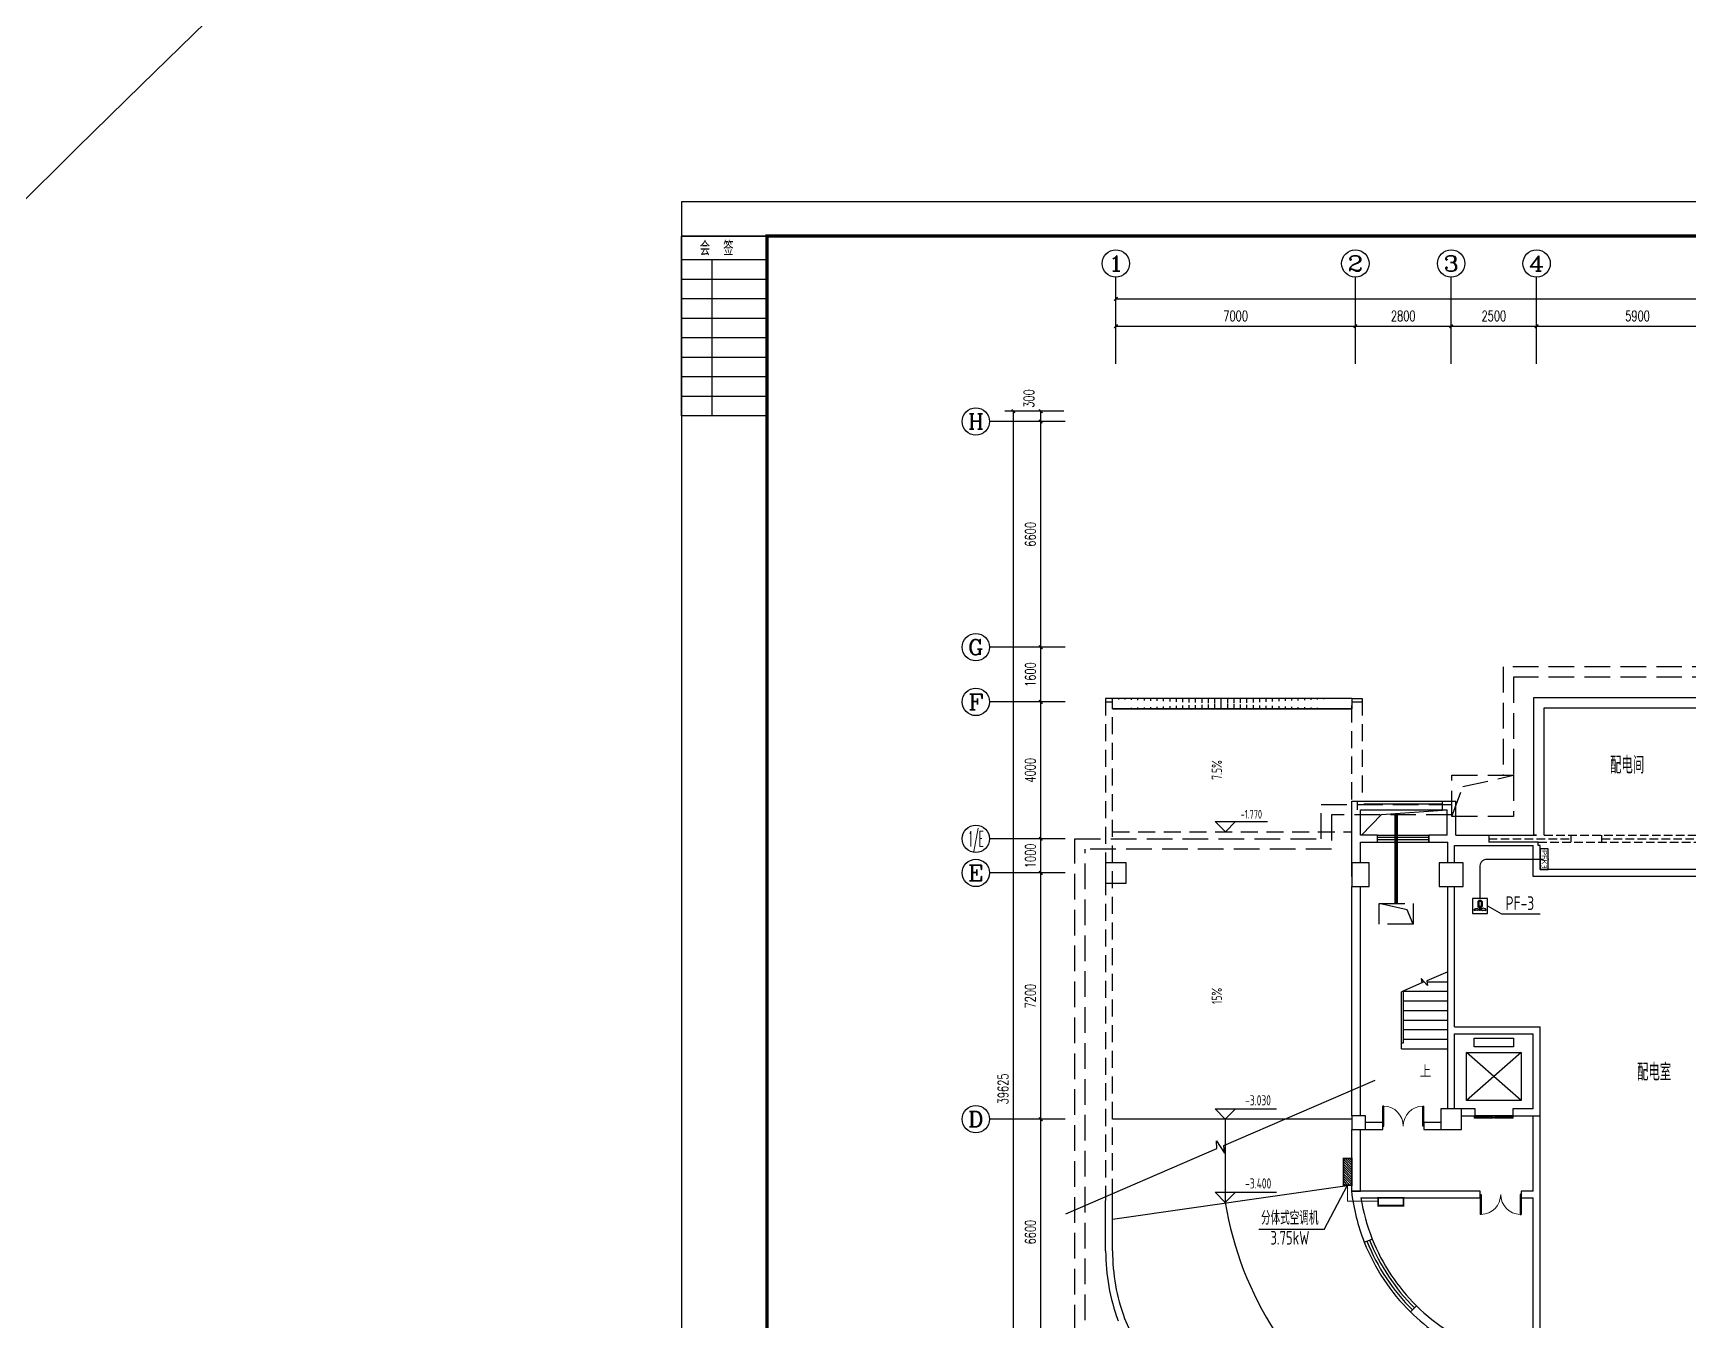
# Model space of a CAD drawing. Extents: x 2166032 to 5302137, y 581493 to 2416206.
# Drawn here: x 2295075 to 2343482, y 1297804 to 1335452 of the extents above; entities that cross this region are included whole.
import ezdxf
from ezdxf.enums import TextEntityAlignment as Align

# ---------------------------------------------------------------- set-up
doc = ezdxf.new("R2010")
doc.units = 0
doc.header["$LTSCALE"] = 1000
doc.header["$MEASUREMENT"] = 0
doc.linetypes.add('DASH', pattern=[0.35, 0.25, -0.1])
doc.linetypes.add('DASHED', pattern=[0.75, 0.5, -0.25])
doc.layers.add('ACS_KT_SB', color=130, linetype='Continuous', lineweight=13)
doc.layers.add('系统图', color=7, linetype='Continuous', lineweight=13)
for name, color, linetype in [('AXIS', 3, 'Continuous'), ('AXIS_TEXT', 7, 'Continuous'), ('COLUMN', 2, 'Continuous'), ('DIM_ELEV', 3, 'Continuous'), ('DIM_SYMB', 3, 'Continuous'), ('EQUIP-通讯', 3, 'Continuous'), ('LVTRY', 8, 'Continuous'), ('PUB_TEXT', 7, 'Continuous'), ('PUB_TITLE', 137, 'Continuous'), ('STAIR', 8, 'Continuous'), ('WALL', 8, 'Continuous'), ('WINDOW', 8, 'Continuous'), ('WIRE-照明', 1, 'Continuous'), ('地沟', 8, 'Continuous'), ('暖', 4, 'Continuous'), ('消防', 7, 'Continuous'), ('消防排烟', 7, 'Continuous')]:
    doc.layers.add(name, color=color, linetype=linetype)
doc.styles.add('_TCH_AXIS', font='complex_.ttf')
doc.styles.add('_TCH_DIM', font='tssdeng.shx', dxfattribs={"bigfont": 'tssdchn.shx'})
doc.styles.add('_TEL_DIM', font='@tssdeng.shx', dxfattribs={"width": 0.8, "height": 3.5, "bigfont": '!tssdchn.shx'})
doc.styles.add('COMPLEX', font='complex_.ttf')
doc.styles.add('DIM_FONT', font='simplex_.ttf', dxfattribs={"width": 0.7})
doc.styles.add('HZ', font='！tssdeng.shx', dxfattribs={"bigfont": '！tssdchn.shx'})
doc.styles.add('TSSD_Dimension', font='Tssdeng.shx', dxfattribs={"width": 0.7, "bigfont": 'tssdchn.shx'})
doc.styles.add('TSSD_REIN', font='tssdeng.shx', dxfattribs={"width": 0.7, "bigfont": 'tssdchn.shx'})
doc.dimstyles.new('DIMN', dxfattribs={"dimtxt": 300, "dimasz": 100, "dimexe": 250, "dimexo": 300, "dimgap": 150, "dimtad": 1, "dimdec": 0, "dimzin": 0, "dimdsep": 46, "dimtxsty": 'DIM_FONT', "dimblk": 'ARCHTICK', "dimcen": 0.09, "dimclrt": 7, "dimazin": 2, "dimtfac": 1, "dimtdec": 0, "dimtix": 1, "dimtmove": 2, "dimatfit": 3, "dimldrblk": 'ARCHTICK', "dimfxl": 1, "dimtolj": 1, "dimtzin": 0, "dimarcsym": 0})

# ---------------------------------------------------------------- blocks, each defined once
blk = doc.blocks.new('$会签栏$00000001')
at = {"layer": 'PUB_TITLE'}
for p, q in [((-52.6, 0), (-52.6, 25)), ((-46.9, 0), (-46.9, 25)), ((-41.2, 0), (-41.2, 25)), ((-35.5, 0), (-35.5, 25)), ((-29.8, 0), (-29.8, 25)), ((-24.1, 0), (-24.1, 25)), ((-18.4, 0), (-18.4, 25)), ((-12.7, 0), (-12.7, 25)), ((-7, 0), (-7, 25)), ((0, 0), (0, 25)), ((-52.6, 16), (-7, 16))]:
    blk.add_line(p, q, dxfattribs=at)
blk.add_lwpolyline([(0, 25), (0, 0), (-52.6, 0), (-52.6, 25)], close=True, dxfattribs=at)
at = {"layer": 'PUB_TITLE', "color": 0, "style": 'TSSD_REIN', "width": 0.75}
blk.add_text('会  签', height=4.219, rotation=270, dxfattribs=at).set_placement((-5.71, 19.67))
blk = doc.blocks.new('$SB61_1')
for p, q in [((-344, 91), (-380, 54)), ((-380, 54), (-380, -52)), ((-344, 91), (-134, 91)), ((-344, 91), (-344, -89)), ((-344, 43), (-134, 43)), ((-93, 50), (-134, 91)), ((-134, 91), (-134, -89)), ((-93, 50), (-93, -47)), ((-93, 32), (-10, 32)), ((-10, 66), (-10, -64)), ((-10, 66), (10, 66)), ((10, 16), (10, 66)), ((-344, -89), (-380, -52)), ((-344, -45), (-134, -45)), ((-344, -89), (-134, -89)), ((-93, -47), (-134, -89)), ((-93, -27), (-10, -27)), ((-10, -64), (10, -64)), ((10, -16), (10, -64))]:
    blk.add_line(p, q)
for points in [[(27, 198, 0.411372), (11, 254, 0.494273), (-35, 83, 0.741953), (33, 105, 0.098181), (27, 124, -0.171786), (27, 198)], [(31, -198, -0.313475), (12, -256, -0.472676), (-35, -80, -0.748081), (34, -102, -0.098181), (28, -121, 0.171786), (28, -196)]]:
    blk.add_lwpolyline(points, format="xyb")
blk.add_lwpolyline([(10, 16), (34, 16), (34, -16), (10, -16)], close=True)
for tag, p, height, style, width, flags in [('UNIT', (0, 0), 0.001, 'HZ', 0.7, 1), ('WHAT', (0, 0), 0.001, 'HZ', 0.7, 1), ('SPEC', (0, 0), 0.001, 'HZ', 0.7, 1), ('YSIZE', (34, -16), 0.15, 'DIM_FONT', 0.8, 9), ('XSIZE', (34, -16), 0.15, 'DIM_FONT', 0.8, 9)]:
    blk.add_attdef(tag, p, '', height=height, dxfattribs=dict(style=style, width=width, flags=flags))
blk = doc.blocks.new('$equip$00001955')
for p, q in [((0.75, 0.3), (-0.75, 0.3)), ((-0.75, 0.3), (-0.75, -0.3)), ((0.75, -0.3), (0.75, 0.3)), ((-0.75, -0.3), (0.75, -0.3))]:
    blk.add_line(p, q)
for p in [(-0.75, 0), (0, 0.3), (0.75, 0), (0, -0.3)]:
    blk.add_point(p)
at = {"color": 7, "style": '_TEL_DIM'}
blk.add_attdef('$TEXT$', text='', height=0.4, dxfattribs=at).set_placement((0.01, 0.01), align=Align.MIDDLE_CENTER)
at = {"color": 7, "style": '_TEL_DIM', "flags": 1}
blk.add_attdef('A', text='', height=0.00002, dxfattribs=at).set_placement((0, 0), align=Align.MIDDLE_CENTER)
blk = doc.blocks.new('_ArchTick')
at = {"color": 0, "linetype": 'ByBlock', "const_width": 0.4}
blk.add_lwpolyline([(-0.5, -0.5), (0.5, 0.5)], dxfattribs=at)
blk = doc.blocks.new('*D2326')
at = {"layer": 'AXIS', "color": 0, "lineweight": -2}
for p, q in [((2326731, 1326180), (2326731, 1327132)), ((2326731, 1326882), (2333731, 1326882)), ((2333731, 1326180), (2333731, 1327132))]:
    blk.add_line(p, q, dxfattribs=at)
at = {"layer": 'Defpoints', "color": 0}
for p in [(2333731, 1326882), (2326731, 1325880), (2333731, 1325880)]:
    blk.add_point(p, dxfattribs=at)
at = {"layer": 'AXIS', "color": 0, "lineweight": -2, "xscale": 100, "yscale": 100, "zscale": 100, "rotation": 180}
blk.add_blockref('_ArchTick', (2326731, 1326882), dxfattribs=at)
at = {"layer": 'AXIS', "color": 0, "lineweight": -2, "xscale": 100, "yscale": 100, "zscale": 100}
blk.add_blockref('_ArchTick', (2333731, 1326882), dxfattribs=at)
at = {"layer": 'AXIS', "color": 7, "insert": (2330231, 1327183), "char_height": 300, "attachment_point": 5, "style": 'DIM_FONT'}
blk.add_mtext('\\A1;7000', dxfattribs=at)
blk = doc.blocks.new('*D2327')
at = {"layer": 'AXIS', "color": 0, "lineweight": -2}
for p, q in [((2333731, 1326180), (2333731, 1327132)), ((2333731, 1326882), (2336531, 1326882)), ((2336531, 1326180), (2336531, 1327132))]:
    blk.add_line(p, q, dxfattribs=at)
at = {"layer": 'Defpoints', "color": 0}
for p in [(2336531, 1326882), (2333731, 1325880), (2336531, 1325880)]:
    blk.add_point(p, dxfattribs=at)
at = {"layer": 'AXIS', "color": 0, "lineweight": -2, "xscale": 100, "yscale": 100, "zscale": 100, "rotation": 180}
blk.add_blockref('_ArchTick', (2333731, 1326882), dxfattribs=at)
at = {"layer": 'AXIS', "color": 0, "lineweight": -2, "xscale": 100, "yscale": 100, "zscale": 100}
blk.add_blockref('_ArchTick', (2336531, 1326882), dxfattribs=at)
at = {"layer": 'AXIS', "color": 7, "insert": (2335131, 1327183), "char_height": 300, "attachment_point": 5, "style": 'DIM_FONT'}
blk.add_mtext('\\A1;2800', dxfattribs=at)
blk = doc.blocks.new('*D2328')
at = {"layer": 'AXIS', "color": 0, "lineweight": -2}
for p, q in [((2336531, 1326180), (2336531, 1327132)), ((2336531, 1326882), (2339031, 1326882)), ((2339031, 1326180), (2339031, 1327132))]:
    blk.add_line(p, q, dxfattribs=at)
at = {"layer": 'Defpoints', "color": 0}
for p in [(2339031, 1326882), (2336531, 1325880), (2339031, 1325880)]:
    blk.add_point(p, dxfattribs=at)
at = {"layer": 'AXIS', "color": 0, "lineweight": -2, "xscale": 100, "yscale": 100, "zscale": 100, "rotation": 180}
blk.add_blockref('_ArchTick', (2336531, 1326882), dxfattribs=at)
at = {"layer": 'AXIS', "color": 0, "lineweight": -2, "xscale": 100, "yscale": 100, "zscale": 100}
blk.add_blockref('_ArchTick', (2339031, 1326882), dxfattribs=at)
at = {"layer": 'AXIS', "color": 7, "insert": (2337781, 1327183), "char_height": 300, "attachment_point": 5, "style": 'DIM_FONT'}
blk.add_mtext('\\A1;2500', dxfattribs=at)
blk = doc.blocks.new('*D2329')
at = {"layer": 'AXIS', "color": 0, "lineweight": -2}
for p, q in [((2339031, 1326180), (2339031, 1327132)), ((2339031, 1326882), (2344931, 1326882)), ((2344931, 1326180), (2344931, 1327132))]:
    blk.add_line(p, q, dxfattribs=at)
at = {"layer": 'Defpoints', "color": 0}
for p in [(2344931, 1326882), (2339031, 1325880), (2344931, 1325880)]:
    blk.add_point(p, dxfattribs=at)
at = {"layer": 'AXIS', "color": 0, "lineweight": -2, "xscale": 100, "yscale": 100, "zscale": 100, "rotation": 180}
blk.add_blockref('_ArchTick', (2339031, 1326882), dxfattribs=at)
at = {"layer": 'AXIS', "color": 0, "lineweight": -2, "xscale": 100, "yscale": 100, "zscale": 100}
blk.add_blockref('_ArchTick', (2344931, 1326882), dxfattribs=at)
at = {"layer": 'AXIS', "color": 7, "insert": (2341981, 1327183), "char_height": 300, "attachment_point": 5, "style": 'DIM_FONT'}
blk.add_mtext('\\A1;5900', dxfattribs=at)
blk = doc.blocks.new('*D2339')
at = {"layer": 'AXIS', "color": 0, "lineweight": -2}
for p, q in [((2326731, 1326480), (2326731, 1327932)), ((2404361, 1326480), (2404361, 1327932)), ((2326731, 1327682), (2404361, 1327682))]:
    blk.add_line(p, q, dxfattribs=at)
at = {"layer": 'Defpoints', "color": 0}
for p in [(2404361, 1327682), (2326731, 1326180), (2404361, 1326180)]:
    blk.add_point(p, dxfattribs=at)
at = {"layer": 'AXIS', "color": 0, "lineweight": -2, "xscale": 100, "yscale": 100, "zscale": 100, "rotation": 180}
blk.add_blockref('_ArchTick', (2326731, 1327682), dxfattribs=at)
at = {"layer": 'AXIS', "color": 0, "lineweight": -2, "xscale": 100, "yscale": 100, "zscale": 100}
blk.add_blockref('_ArchTick', (2404361, 1327682), dxfattribs=at)
at = {"layer": 'AXIS', "color": 7, "insert": (2365546, 1327983), "char_height": 300, "attachment_point": 5, "style": 'DIM_FONT'}
blk.add_mtext('\\A1;77630', dxfattribs=at)
blk = doc.blocks.new('*D2364')
at = {"layer": 'AXIS', "color": 0, "lineweight": -2}
for p, q in [((2325096, 1303699), (2324283, 1303699)), ((2324533, 1297099), (2324533, 1303699)), ((2325096, 1297099), (2324283, 1297099))]:
    blk.add_line(p, q, dxfattribs=at)
at = {"layer": 'Defpoints', "color": 0}
for p in [(2324533, 1303699), (2325396, 1303699), (2325396, 1297099)]:
    blk.add_point(p, dxfattribs=at)
at = {"layer": 'AXIS', "color": 0, "lineweight": -2, "xscale": 100, "yscale": 100, "zscale": 100}
for p, rotation in [((2324533, 1303699), 90), ((2324533, 1297099), 270)]:
    blk.add_blockref('_ArchTick', p, dxfattribs=dict(at, rotation=rotation))
at = {"layer": 'AXIS', "color": 7, "insert": (2324232, 1300399), "char_height": 300, "attachment_point": 5, "rotation": 90, "style": 'DIM_FONT'}
blk.add_mtext('\\A1;6600', dxfattribs=at)
blk = doc.blocks.new('*D2365')
at = {"layer": 'AXIS', "color": 0, "lineweight": -2}
for p, q in [((2325096, 1310899), (2324283, 1310899)), ((2324533, 1303699), (2324533, 1310899)), ((2325096, 1303699), (2324283, 1303699))]:
    blk.add_line(p, q, dxfattribs=at)
at = {"layer": 'Defpoints', "color": 0}
for p in [(2324533, 1310899), (2325396, 1310899), (2325396, 1303699)]:
    blk.add_point(p, dxfattribs=at)
at = {"layer": 'AXIS', "color": 0, "lineweight": -2, "xscale": 100, "yscale": 100, "zscale": 100}
for p, rotation in [((2324533, 1310899), 90), ((2324533, 1303699), 270)]:
    blk.add_blockref('_ArchTick', p, dxfattribs=dict(at, rotation=rotation))
at = {"layer": 'AXIS', "color": 7, "insert": (2324232, 1307299), "char_height": 300, "attachment_point": 5, "rotation": 90, "style": 'DIM_FONT'}
blk.add_mtext('\\A1;7200', dxfattribs=at)
blk = doc.blocks.new('*D2366')
at = {"layer": 'AXIS', "color": 0, "lineweight": -2}
for p, q in [((2325096, 1311899), (2324283, 1311899)), ((2324533, 1310899), (2324533, 1311899)), ((2325096, 1310899), (2324283, 1310899))]:
    blk.add_line(p, q, dxfattribs=at)
at = {"layer": 'Defpoints', "color": 0}
for p in [(2324533, 1311899), (2325396, 1311899), (2325396, 1310899)]:
    blk.add_point(p, dxfattribs=at)
at = {"layer": 'AXIS', "color": 0, "lineweight": -2, "xscale": 100, "yscale": 100, "zscale": 100}
for p, rotation in [((2324533, 1311899), 90), ((2324533, 1310899), 270)]:
    blk.add_blockref('_ArchTick', p, dxfattribs=dict(at, rotation=rotation))
at = {"layer": 'AXIS', "color": 7, "insert": (2324232, 1311399), "char_height": 300, "attachment_point": 5, "rotation": 90, "style": 'DIM_FONT'}
blk.add_mtext('\\A1;1000', dxfattribs=at)
blk = doc.blocks.new('*D2367')
at = {"layer": 'AXIS', "color": 0, "lineweight": -2}
for p, q in [((2325096, 1315899), (2324283, 1315899)), ((2324533, 1311899), (2324533, 1315899)), ((2325096, 1311899), (2324283, 1311899))]:
    blk.add_line(p, q, dxfattribs=at)
at = {"layer": 'Defpoints', "color": 0}
for p in [(2324533, 1315899), (2325396, 1315899), (2325396, 1311899)]:
    blk.add_point(p, dxfattribs=at)
at = {"layer": 'AXIS', "color": 0, "lineweight": -2, "xscale": 100, "yscale": 100, "zscale": 100}
for p, rotation in [((2324533, 1315899), 90), ((2324533, 1311899), 270)]:
    blk.add_blockref('_ArchTick', p, dxfattribs=dict(at, rotation=rotation))
at = {"layer": 'AXIS', "color": 7, "insert": (2324228, 1313899), "char_height": 300, "attachment_point": 5, "rotation": 90, "style": 'DIM_FONT'}
blk.add_mtext('\\A1;4000', dxfattribs=at)
blk = doc.blocks.new('*D2368')
at = {"layer": 'AXIS', "color": 0, "lineweight": -2}
for p, q in [((2325096, 1317499), (2324283, 1317499)), ((2324533, 1315899), (2324533, 1317499)), ((2325096, 1315899), (2324283, 1315899))]:
    blk.add_line(p, q, dxfattribs=at)
at = {"layer": 'Defpoints', "color": 0}
for p in [(2324533, 1317499), (2325396, 1317499), (2325396, 1315899)]:
    blk.add_point(p, dxfattribs=at)
at = {"layer": 'AXIS', "color": 0, "lineweight": -2, "xscale": 100, "yscale": 100, "zscale": 100}
for p, rotation in [((2324533, 1317499), 90), ((2324533, 1315899), 270)]:
    blk.add_blockref('_ArchTick', p, dxfattribs=dict(at, rotation=rotation))
at = {"layer": 'AXIS', "color": 7, "insert": (2324232, 1316699), "char_height": 300, "attachment_point": 5, "rotation": 90, "style": 'DIM_FONT'}
blk.add_mtext('\\A1;1600', dxfattribs=at)
blk = doc.blocks.new('*D2369')
at = {"layer": 'AXIS', "color": 0, "lineweight": -2}
for p, q in [((2325096, 1324099), (2324283, 1324099)), ((2324533, 1317499), (2324533, 1324099)), ((2325096, 1317499), (2324283, 1317499))]:
    blk.add_line(p, q, dxfattribs=at)
at = {"layer": 'Defpoints', "color": 0}
for p in [(2324533, 1324099), (2325396, 1324099), (2325396, 1317499)]:
    blk.add_point(p, dxfattribs=at)
at = {"layer": 'AXIS', "color": 0, "lineweight": -2, "xscale": 100, "yscale": 100, "zscale": 100}
for p, rotation in [((2324533, 1324099), 90), ((2324533, 1317499), 270)]:
    blk.add_blockref('_ArchTick', p, dxfattribs=dict(at, rotation=rotation))
at = {"layer": 'AXIS', "color": 7, "insert": (2324232, 1320799), "char_height": 300, "attachment_point": 5, "rotation": 90, "style": 'DIM_FONT'}
blk.add_mtext('\\A1;6600', dxfattribs=at)
blk = doc.blocks.new('*D2370')
at = {"layer": 'AXIS', "color": 0, "lineweight": -2}
for p, q in [((2325096, 1324399), (2324283, 1324399)), ((2325096, 1324099), (2324283, 1324099)), ((2324533, 1324099), (2324533, 1324399))]:
    blk.add_line(p, q, dxfattribs=at)
at = {"layer": 'Defpoints', "color": 0}
for p in [(2324533, 1324399), (2325396, 1324399), (2325396, 1324099)]:
    blk.add_point(p, dxfattribs=at)
at = {"layer": 'AXIS', "color": 0, "lineweight": -2, "xscale": 100, "yscale": 100, "zscale": 100}
for p, rotation in [((2324533, 1324399), 90), ((2324533, 1324099), 270)]:
    blk.add_blockref('_ArchTick', p, dxfattribs=dict(at, rotation=rotation))
at = {"layer": 'AXIS', "color": 7, "insert": (2324188, 1324769), "char_height": 300, "attachment_point": 5, "rotation": 90, "style": 'DIM_FONT'}
blk.add_mtext('\\A1;300', dxfattribs=at)
blk = doc.blocks.new('*D2371')
at = {"layer": 'AXIS', "color": 0, "lineweight": -2}
for p, q in [((2325213, 1324399), (2323483, 1324399)), ((2323733, 1284774), (2323733, 1324399)), ((2325213, 1284774), (2323483, 1284774))]:
    blk.add_line(p, q, dxfattribs=at)
at = {"layer": 'Defpoints', "color": 0}
for p in [(2323733, 1324399), (2325513, 1324399), (2325513, 1284774)]:
    blk.add_point(p, dxfattribs=at)
at = {"layer": 'AXIS', "color": 0, "lineweight": -2, "xscale": 100, "yscale": 100, "zscale": 100}
for p, rotation in [((2323733, 1324399), 90), ((2323733, 1284774), 270)]:
    blk.add_blockref('_ArchTick', p, dxfattribs=dict(at, rotation=rotation))
at = {"layer": 'AXIS', "color": 7, "insert": (2323432, 1304587), "char_height": 300, "attachment_point": 5, "rotation": 90, "style": 'DIM_FONT'}
blk.add_mtext('\\A1;39625', dxfattribs=at)
blk = doc.blocks.new('$DorLib2D$00000002')
for p, q in [((-0.5, 0), (-0.5, 0.4875)), ((-0.475, 0.4875), (-0.5, 0.4875)), ((-0.475, 0), (-0.475, 0.4875)), ((0.475, 0), (0.475, 0.4875)), ((0.475, 0.4875), (0.5, 0.4875)), ((0.5, 0), (0.5, 0.4875)), ((-0.5, 0), (-0.475, 0)), ((0.5, 0), (0.475, 0))]:
    blk.add_line(p, q)
at = {"lineweight": 13}
for centre, start, end in [((-0.4875, 0), 0, 88.53072), ((0.4875, 0), 91.46928, 180)]:
    blk.add_arc(centre, 0.4875, start, end, dxfattribs=at)
blk = doc.blocks.new('$TCHSYS$LDOR22D')
for p, q in [((-0.517, 0.833), (-0.017, 0.833)), ((-0.517, 0.833), (-0.517, 0.667)), ((-0.517, 0.667), (-0.017, 0.667)), ((-0.5, 0.5), (0.5, 0.5)), ((-0.017, 0.833), (-0.017, 0.667)), ((0.017, 0.833), (0.017, 0.667)), ((0.017, 0.833), (0.517, 0.833)), ((0.017, 0.667), (0.517, 0.667)), ((0.517, 0.833), (0.517, 0.667))]:
    blk.add_line(p, q)
blk = doc.blocks.new('_AXISO')
blk.add_circle((0, 0), 0.5)
at = {"layer": 'AXIS_TEXT', "style": 'COMPLEX', "width": 1.171875}
blk.add_attdef('A', text='', height=0.56, dxfattribs=at).set_placement((-0.25, -0.28), (0.25, -0.28), align=Align.FIT)
blk = doc.blocks.new('$TCHSYS$WIN2D')
for p, q in [((-0.5, 0.5), (0.5, 0.5)), ((-0.5, 0.5), (-0.5, -0.5)), ((0.5, 0.5), (0.5, -0.5)), ((0.5, 0.167), (-0.5, 0.167)), ((0.5, -0.167), (-0.5, -0.167)), ((-0.5, -0.5), (0.5, -0.5))]:
    blk.add_line(p, q)

msp = doc.modelspace()

# ---------------------------------------------------------------- hatches: boundary and pattern name
at = {"layer": '暖'}
h = msp.add_hatch(dxfattribs=at)
h.set_pattern_fill('U', color=0, scale=50, angle=495, style=0, pattern_type=0)
h.set_pattern_definition([(315, (2572532.694, 1975052.49), (35.355339, 35.355339), [])])
h.paths.add_polyline_path([(2333630.7, 1302552.9), (2333630.7, 1301772.9), (2333380.7, 1301772.9), (2333380.7, 1302552.9)])
at = {"layer": '消防'}
h = msp.add_hatch(dxfattribs=at)
h.set_pattern_fill('ACAD_ISO02W100', color=8, scale=500, angle=-90, style=0)
h.set_pattern_definition([(270, (2263427.35, 2144616.76), (187.5, -3e-14), [450, -112.5])])
edge = h.paths.add_edge_path()
edge.add_line((2333232.1, 1315699.3), (2326632.1, 1315699.3))
edge.add_line((2333232.1, 1315999.3), (2326232.1, 1315999.3))

# ---------------------------------------------------------------- linework, layer by layer
at = {"color": 8}
msp.add_line((2333630.7, 1315699.3), (2326630.7, 1315699.3), dxfattribs=at)
msp.add_line((2337596.5, 1309936.9), (2338005.8, 1309703.1))
msp.add_circle((2604640.5, 1020101.3), 438608.5)
at = {"layer": 'AXIS'}
for p, q in [((2326730.7, 1325784.2), (2326730.7, 1328315.3)), ((2333730.7, 1325784.2), (2333730.7, 1328315.3)), ((2336530.7, 1325784.2), (2336530.7, 1328315.3)), ((2339030.7, 1325784.2), (2339030.7, 1328315.3)), ((2325244.1, 1324099.3), (2323037.1, 1324099.3)), ((2325244.1, 1317499.3), (2323037.1, 1317499.3)), ((2325244.1, 1315899.3), (2323037.1, 1315899.3)), ((2325244.1, 1311899.3), (2323037.1, 1311899.3)), ((2325244.1, 1310899.3), (2323037.1, 1310899.3)), ((2325244.1, 1303699.3), (2323037.1, 1303699.3))]:
    msp.add_line(p, q, dxfattribs=at)
msp.add_lwpolyline([(2333915.1, 1311999.3), (2334490.8, 1312609.4), (2336415.1, 1312749.3)], dxfattribs=at)
at = {"layer": 'COLUMN'}
for p, q in [((2327030.7, 1311199.3), (2326430.7, 1311199.3)), ((2326430.7, 1311199.3), (2326430.7, 1310599.3)), ((2327030.7, 1310599.3), (2327030.7, 1311199.3)), ((2334130.7, 1311199.3), (2333630.7, 1311199.3)), ((2333630.7, 1311199.3), (2333630.7, 1310499.3)), ((2334130.7, 1310499.3), (2334130.7, 1311199.3)), ((2336879.1, 1311199.3), (2336179.1, 1311199.3)), ((2336179.1, 1311199.3), (2336179.1, 1310499.3)), ((2336879.1, 1310499.3), (2336879.1, 1311199.3)), ((2326430.7, 1310599.3), (2327030.7, 1310599.3)), ((2333630.7, 1310499.3), (2334130.7, 1310499.3)), ((2336179.1, 1310499.3), (2336879.1, 1310499.3)), ((2334030.7, 1303799.3), (2333630.7, 1303799.3)), ((2333630.7, 1303799.3), (2333630.7, 1303399.3)), ((2334030.7, 1303399.3), (2334030.7, 1303799.3)), ((2336830.7, 1303999.3), (2336230.7, 1303999.3)), ((2336230.7, 1303999.3), (2336230.7, 1303399.3)), ((2336830.7, 1303399.3), (2336830.7, 1303999.3)), ((2333630.7, 1303399.3), (2334030.7, 1303399.3)), ((2336230.7, 1303399.3), (2336830.7, 1303399.3))]:
    msp.add_line(p, q, dxfattribs=at)
at = {"layer": 'DIM_ELEV'}
for p, q in [((2329930.7, 1312099.3), (2329630.7, 1312399.3)), ((2329630.7, 1312399.3), (2331164, 1312399.3)), ((2329930.7, 1312099.3), (2330230.7, 1312399.3)), ((2329929.1, 1303699.3), (2329629.1, 1303999.3)), ((2329629.1, 1303999.3), (2331429.1, 1303999.3)), ((2329929.1, 1303699.3), (2330229.1, 1303999.3)), ((2329929.1, 1301268.7), (2329629.1, 1301568.7)), ((2329629.1, 1301568.7), (2331429.1, 1301568.7)), ((2329929.1, 1301268.7), (2330229.1, 1301568.7))]:
    msp.add_line(p, q, dxfattribs=at)
at = {"layer": 'DIM_SYMB'}
msp.add_line((2329929.1, 1303699.3), (2329929.1, 1301268.7), dxfattribs=at)
for points, format in [([(2329929.1, 1315699.3, 0, 0, 0), (2329930.5, 1312399.3, 80, 0, 0), (2329930.7, 1312099.3, 0, 0, 0)], "xyseb"), ([(2329929.1, 1313301.2, 0, 0, 0), (2329929.1, 1301573.5, 80, 0, 0), (2329929.1, 1301273.5, 0, 0, 0)], "xyseb"), ([(2335768.9, 1305369.8, 0, 0, 0), (2335768.9, 1306336.2, 80, 0, 0), (2335768.9, 1306636.2, 0, 0, 0)], "xyseb"), ([(2329929.1, 1301268.7, 0.2108394), (2334252.9, 1294608, 0.2139588)], "xyb")]:
    msp.add_lwpolyline(points, format=format, dxfattribs=at)
msp.add_lwpolyline([(2325262.9, 1300938.4), (2329681.1, 1302843.8), (2329668.2, 1303066.9), (2329902.5, 1302710.6), (2329887.7, 1302932.9), (2334306, 1304838.3)], dxfattribs=at)
at = {"layer": 'LVTRY'}
for p, q in [((2333981.1, 1312999.3), (2336281.1, 1312999.3)), ((2333981.1, 1312999.3), (2336281.1, 1312999.3)), ((2333981.1, 1312919.3), (2336281.1, 1312919.3)), ((2333981.1, 1312919.3), (2336281.1, 1312919.3)), ((2333981.1, 1312749.3), (2336281.1, 1312749.3)), ((2333981.1, 1312749.3), (2336281.1, 1312749.3))]:
    msp.add_line(p, q, dxfattribs=at)
at = {"layer": 'PUB_TITLE'}
msp.add_lwpolyline([(2314031.7, 1271119.6), (2419131.7, 1271119.6), (2419131.7, 1330519.6), (2314031.7, 1330519.6)], close=True, dxfattribs=at)
at = {"layer": 'PUB_TITLE', "const_width": 100}
msp.add_lwpolyline([(2316531.7, 1272119.6), (2418131.7, 1272119.6), (2418131.7, 1329519.6), (2316531.7, 1329519.6)], close=True, dxfattribs=at)
at = {"layer": 'STAIR'}
for p, q in [((2336430.7, 1308010.8), (2335819.8, 1307747)), ((2336404.2, 1307999.3), (2336430.7, 1307999.3)), ((2336430.7, 1305759.3), (2336430.7, 1308010.8)), ((2335673.2, 1307683.7), (2335080.7, 1307427.9)), ((2335839.4, 1307613.5), (2335654.8, 1307809)), ((2335654.8, 1307809), (2335673.2, 1307683.7)), ((2335668, 1307719.3), (2335739.5, 1307719.3)), ((2335819.8, 1307747), (2335839.4, 1307613.5)), ((2335823.9, 1307719.3), (2336430.7, 1307719.3)), ((2335080.7, 1305929.3), (2335080.7, 1307427.9)), ((2335080.7, 1305929.3), (2335080.7, 1307427.9)), ((2335140.7, 1305929.3), (2335140.7, 1307453.8)), ((2335140.7, 1307439.3), (2336430.7, 1307439.3)), ((2335140.7, 1307159.3), (2336430.7, 1307159.3)), ((2335140.7, 1306879.3), (2336430.7, 1306879.3)), ((2335140.7, 1306599.3), (2336430.7, 1306599.3)), ((2335140.7, 1306319.3), (2336430.7, 1306319.3)), ((2335140.7, 1306039.3), (2336430.7, 1306039.3)), ((2337205.7, 1305818), (2337205.7, 1306068)), ((2337205.7, 1306068), (2338355.7, 1306068)), ((2338355.7, 1306068), (2338355.7, 1305818)), ((2335080.7, 1305759.3), (2335080.7, 1305929.3)), ((2335080.7, 1305929.3), (2335140.7, 1305929.3)), ((2335080.7, 1305759.3), (2336430.7, 1305759.3)), ((2336980.7, 1304249.3), (2336980.7, 1305649.3)), ((2336980.7, 1305649.3), (2338580.7, 1305649.3)), ((2338580.7, 1305649.3), (2336980.7, 1304249.3)), ((2338580.7, 1304249.3), (2336980.7, 1305649.3)), ((2338355.7, 1305818), (2337205.7, 1305818)), ((2338580.7, 1305649.3), (2338580.7, 1304249.3)), ((2338580.7, 1304249.3), (2336980.7, 1304249.3))]:
    msp.add_line(p, q, dxfattribs=at)
at = {"layer": 'WALL', "linetype": 'DASHED'}
for p, q in [((2326430.7, 1315899.3), (2326630.7, 1315899.3)), ((2326630.7, 1301453.4), (2326630.7, 1315899.3)), ((2333630.7, 1310799.3), (2333630.7, 1315899.3)), ((2333630.7, 1315899.3), (2333930.7, 1315899.3))]:
    msp.add_line(p, q, dxfattribs=at)
at = {"layer": 'WALL'}
for p, q in [((2338953.8, 1316024.3), (2344830.7, 1316024.3)), ((2338953.8, 1311999.3), (2338953.8, 1316024.3)), ((2339253.8, 1315724.3), (2344730.7, 1315724.3)), ((2339253.8, 1311999.3), (2339253.8, 1315724.3)), ((2333630.7, 1312999.3), (2336665.1, 1312999.3)), ((2333630.7, 1311899.3), (2333630.7, 1312999.3)), ((2336665.1, 1311999.3), (2336665.1, 1312999.3)), ((2333880.7, 1312749.3), (2336415.1, 1312749.3)), ((2333880.7, 1311999.3), (2333880.7, 1312749.3)), ((2336415.1, 1311999.3), (2336415.1, 1312749.3)), ((2333630.7, 1311199.3), (2333630.7, 1311899.3)), ((2334380.7, 1311999.3), (2333880.7, 1311999.3)), ((2334380.7, 1311799.3), (2334380.7, 1311999.3)), ((2336415.1, 1311999.3), (2335880.7, 1311999.3)), ((2335880.7, 1311999.3), (2335880.7, 1311799.3)), ((2336665.1, 1311999.3), (2339030.7, 1311999.3)), ((2339030.7, 1311999.3), (2338953.8, 1311999.3)), ((2333880.7, 1311799.3), (2334380.7, 1311799.3)), ((2333880.7, 1311199.3), (2333880.7, 1311799.3)), ((2335880.7, 1311799.3), (2336430.7, 1311799.3)), ((2336430.7, 1311199.3), (2336430.7, 1311799.3)), ((2336630.7, 1311699.3), (2338930.7, 1311699.3)), ((2336630.7, 1311199.3), (2336630.7, 1311699.3)), ((2338930.7, 1310799.3), (2338930.7, 1311699.3)), ((2339078.8, 1311699.3), (2339078.8, 1311799.3)), ((2339130.7, 1311699.3), (2339078.8, 1311699.3)), ((2339130.7, 1310999.3), (2339130.7, 1311699.3)), ((2344529.1, 1310999.3), (2339130.7, 1310999.3)), ((2333630.7, 1303799.3), (2333630.7, 1310499.3)), ((2333880.7, 1303799.3), (2333880.7, 1310499.3)), ((2336430.7, 1306299.3), (2336430.7, 1310499.3)), ((2336630.7, 1306399.3), (2336630.7, 1310499.3)), ((2344529.1, 1310799.3), (2338930.7, 1310799.3)), ((2336430.7, 1303999.3), (2336430.7, 1306299.3)), ((2336630.7, 1306399.3), (2339130.7, 1306399.3)), ((2336630.7, 1306199.3), (2338930.7, 1306199.3)), ((2336630.7, 1303999.3), (2336630.7, 1306199.3)), ((2338930.7, 1303999.3), (2338930.7, 1306199.3)), ((2339130.7, 1303799.3), (2339130.7, 1306399.3)), ((2337230.7, 1303999.3), (2336830.7, 1303999.3)), ((2336830.7, 1303799.3), (2337230.7, 1303799.3)), ((2337230.7, 1303799.3), (2337230.7, 1303999.3)), ((2338930.7, 1303999.3), (2338330.7, 1303999.3)), ((2338330.7, 1303999.3), (2338330.7, 1303799.3)), ((2338330.7, 1303799.3), (2339130.7, 1303799.3)), ((2338930.7, 1301599.3), (2338930.7, 1303799.3)), ((2338930.7, 1303799.3), (2339130.7, 1303799.3)), ((2339130.7, 1301499.3), (2339130.7, 1303799.3)), ((2333630.7, 1301599.3), (2333630.7, 1303399.3)), ((2333880.7, 1301599.3), (2333880.7, 1303399.3)), ((2334530.7, 1303599.3), (2334030.7, 1303599.3)), ((2334030.7, 1303399.3), (2334530.7, 1303399.3)), ((2334530.7, 1303399.3), (2334530.7, 1303599.3)), ((2336230.7, 1303599.3), (2335730.7, 1303599.3)), ((2335730.7, 1303599.3), (2335730.7, 1303399.3)), ((2335730.7, 1303399.3), (2336230.7, 1303399.3)), ((2326430.7, 1299850), (2326430.7, 1301321.1)), ((2326630.7, 1299850), (2326630.7, 1301453.4)), ((2337380.7, 1301599.3), (2333615.6, 1301599.3)), ((2333630.7, 1301599.3), (2333880.7, 1301599.3)), ((2333895.6, 1301399.3), (2337380.7, 1301399.3)), ((2337380.7, 1301399.3), (2337380.7, 1301599.3)), ((2338930.7, 1301599.3), (2338580.7, 1301599.3)), ((2338580.7, 1301599.3), (2338580.7, 1301399.3)), ((2338580.7, 1301399.3), (2338930.7, 1301399.3)), ((2338930.7, 1296999.3), (2338930.7, 1301399.3)), ((2339130.7, 1297199.3), (2339130.7, 1301499.3)), ((2333992.8, 1300105.4), (2334225.2, 1300197.5)), ((2335517.7, 1298244.8), (2335342.1, 1298066.9))]:
    msp.add_line(p, q, dxfattribs=at)
at = {"layer": 'WALL', "color": 8, "linetype": 'DASHED'}
msp.add_line((2326630.7, 1312099.3), (2333630.7, 1312099.3), dxfattribs=at)
at = {"layer": 'WALL', "linetype": 'DASH'}
for p, q in [((2339253.8, 1311999.3), (2344730.7, 1311999.3)), ((2339078.8, 1311799.3), (2344730.7, 1311799.3))]:
    msp.add_line(p, q, dxfattribs=at)
at = {"layer": 'WALL', "linetype": 'DASHED'}
for points in [[(2326630.7, 1315999.3), (2326430.7, 1315999.3), (2326430.7, 1301321.1)], [(2333630.7, 1315999.3), (2333930.7, 1315999.3), (2333930.7, 1312999.3)]]:
    msp.add_lwpolyline(points, dxfattribs=at)
at = {"layer": 'WALL'}
msp.add_lwpolyline([(2339078.8, 1311799.3), (2337630.7, 1311799.3)], dxfattribs=at)
msp.add_lwpolyline([(2326982.7, 1297877.9, 0.2164146), (2336129.1, 1289499.3, -6.2893628)], format="xyb", dxfattribs=at)
for centre, radius, start, end in [((2339512.9, 1302293.5), 5938, 186.71355, 201.62314), ((2339512.9, 1302293.5), 5688, 189.04474, 201.62314), ((2332330.7, 1299850), 5900, 180, 200.24143), ((2332330.7, 1299850), 5700, 180, 200.24143), ((2339512.9, 1302293.5), 5938, 225.3809, 235.27803), ((2339512.9, 1302293.5), 5688, 225.3809, 237.44337)]:
    msp.add_arc(centre, radius, start, end, dxfattribs=at)
at = {"layer": 'WINDOW', "linetype": 'DASH'}
for p, q in [((2333781.1, 1312999.3), (2333781.1, 1312749.3)), ((2336281.1, 1312749.3), (2336281.1, 1312999.3)), ((2337630.7, 1311999.3), (2337630.7, 1311799.3)), ((2337630.7, 1311899.3, 879.9), (2340030.7, 1311899.3)), ((2340030.7, 1311999.3), (2340030.7, 1311799.3)), ((2340930.7, 1311999.3), (2340930.7, 1311799.3)), ((2340930.7, 1311899.3, 879.9), (2344530.7, 1311899.3))]:
    msp.add_line(p, q, dxfattribs=at)
at = {"layer": 'WINDOW'}
for radius in [5938, 5854.7, 5771.3, 5688]:
    msp.add_arc((2339512.9, 1302293.5), radius, 201.62314, 225.3809, dxfattribs=at)
at = {"layer": 'WIRE-照明', "linetype": 'Continuous', "const_width": 35}
msp.add_lwpolyline([(2339237.9, 1311299.8), (2337576.8, 1311299.8, 0.4142136), (2337376.8, 1311099.8), (2337376.8, 1310156.6)], format="xyb", dxfattribs=at)
at = {"layer": '地沟', "linetype": 'DASH', "ltscale": 3}
for p, q in [((2336553.8, 1312553.7), (2336872.4, 1313422.5)), ((2336872.4, 1313422.5), (2338353.8, 1313753.7)), ((2325830.7, 1284174.3), (2325830.7, 1311599.3)), ((2335245.8, 1309820.9), (2334423.7, 1310004.8)), ((2335423.7, 1309404.8), (2335245.8, 1309820.9))]:
    msp.add_line(p, q, dxfattribs=at)
for points in [[(2384230.7, 1316924.3), (2338053.8, 1316924.3), (2338053.8, 1313753.7)], [(2384230.7, 1316624.3), (2338353.8, 1316624.3), (2338353.8, 1313753.7)], [(2325530.7, 1311899.3), (2332730.7, 1311899.3), (2332730.7, 1312899.5), (2336553.8, 1312899.5)], [(2336553.8, 1312599.5), (2333030.7, 1312599.5), (2333030.7, 1311599.3), (2325830.7, 1311599.3)], [(2356430.7, 1283874.3), (2325530.7, 1283874.3), (2325530.7, 1311899.3)]]:
    msp.add_lwpolyline(points, dxfattribs=at)
for points in [[(2338353.8, 1313753.7), (2338353.8, 1312553.7), (2336553.8, 1312553.7), (2336553.8, 1313753.7)], [(2335423.7, 1309404.8), (2334423.7, 1309404.8), (2334423.7, 1310004.8), (2335423.7, 1310004.8)]]:
    msp.add_lwpolyline(points, close=True, dxfattribs=at)
at = {"layer": '地沟', "linetype": 'DASH', "const_width": 100}
msp.add_lwpolyline([(2334923.7, 1310004.8), (2334923.7, 1312599.5)], dxfattribs=at)
at = {"layer": '暖', "color": 0, "const_width": 50}
for points in [[(2333630.7, 1302552.9), (2333630.7, 1301772.9), (2333380.7, 1301772.9), (2333380.7, 1302552.9)], [(2335137.5, 1301399.3), (2334397.9, 1301399.3), (2334397.9, 1301172.1), (2335137.5, 1301172.1)]]:
    msp.add_lwpolyline(points, close=True, dxfattribs=at)
at = {"layer": '消防', "color": 8}
for p, q in [((2333630.7, 1315999.3), (2326630.7, 1315999.3)), ((2326630.7, 1315699.3), (2326630.7, 1315999.3)), ((2333630.7, 1315999.3), (2333630.7, 1315699.3)), ((2326630.7, 1315699.3), (2333630.7, 1315699.3)), ((2326630.7, 1315699.3), (2333630.7, 1315699.3)), ((2333630.7, 1315699.3), (2327030.7, 1315699.3)), ((2333630.7, 1303699.3), (2326630.7, 1303699.3))]:
    msp.add_line(p, q, dxfattribs=at)
msp.add_lwpolyline([(2333630.7, 1301772.9), (2326630.7, 1300765)], dxfattribs=at)
at = {"layer": '消防排烟'}
msp.add_line((2338005.8, 1309703.1), (2339134.1, 1309703.1), dxfattribs=at)
at = {"layer": '消防排烟', "color": 0}
for q in [(2333505.7, 1301772.9), (2330910.5, 1300475.3)]:
    msp.add_line((2332821, 1300475.3), q, dxfattribs=at)
at = {"layer": '消防排烟'}
msp.add_lwpolyline([(2337596.5, 1309717.2), (2337596.5, 1310156.6), (2337157.1, 1310156.6), (2337157.1, 1309717.2)], close=True, dxfattribs=at)
at = {"layer": '系统图', "color": 10}
for p, q in [((2333505.7, 1301772.9), (2333505.7, 1301306.1)), ((2333505.7, 1301306.1), (2334397.9, 1301306.1))]:
    msp.add_line(p, q, dxfattribs=at)

# ---------------------------------------------------------------- block references
at = {"layer": 'AXIS'}
ref = msp.add_blockref('_AXISO', (2326730.7, 1328715.3), dxfattribs=dict(at, xscale=800, yscale=800, zscale=800))
ref.add_attrib('A', '1', dxfattribs={"layer": 'AXIS_TEXT', "height": 452.5, "style": '_TCH_AXIS', "width": 1.388087}).set_placement((2326504.4, 1328489.1), (2326956.9, 1328489.1), align=Align.FIT)
ref = msp.add_blockref('_AXISO', (2333730.7, 1328715.3), dxfattribs=dict(at, xscale=800, yscale=800, zscale=800))
ref.add_attrib('A', '2', dxfattribs={"layer": 'AXIS_TEXT', "height": 452.5, "style": '_TCH_AXIS', "width": 1.049113}).set_placement((2333504.4, 1328489.1), (2333956.9, 1328489.1), align=Align.FIT)
ref = msp.add_blockref('_AXISO', (2336530.7, 1328715.3), dxfattribs=dict(at, xscale=800, yscale=800, zscale=800))
ref.add_attrib('A', '3', dxfattribs={"layer": 'AXIS_TEXT', "height": 452.5, "style": '_TCH_AXIS', "width": 1.049113}).set_placement((2336304.4, 1328489.1), (2336756.9, 1328489.1), align=Align.FIT)
ref = msp.add_blockref('_AXISO', (2339030.7, 1328715.3), dxfattribs=dict(at, xscale=800, yscale=800, zscale=800))
ref.add_attrib('A', '4', dxfattribs={"layer": 'AXIS_TEXT', "height": 452.5, "style": '_TCH_AXIS'}).set_placement((2338804.4, 1328489.1), (2339256.9, 1328489.1), align=Align.FIT)
ref = msp.add_blockref('_AXISO', (2322637.1, 1324099.3), dxfattribs=dict(at, xscale=800, yscale=800, zscale=800))
ref.add_attrib('A', 'H', dxfattribs={"layer": 'AXIS_TEXT', "height": 452.5, "style": '_TCH_AXIS', "width": 0.877353}).set_placement((2322410.8, 1323873), (2322863.4, 1323873), align=Align.FIT)
ref = msp.add_blockref('_AXISO', (2322637.1, 1317499.3), dxfattribs=dict(at, xscale=800, yscale=800, zscale=800))
ref.add_attrib('A', 'G', dxfattribs={"layer": 'AXIS_TEXT', "height": 452.5, "style": '_TCH_AXIS', "width": 0.914932}).set_placement((2322410.8, 1317273), (2322863.4, 1317273), align=Align.FIT)
ref = msp.add_blockref('_AXISO', (2322637.1, 1315899.3), dxfattribs=dict(at, xscale=800, yscale=800, zscale=800))
ref.add_attrib('A', 'F', dxfattribs={"layer": 'AXIS_TEXT', "height": 452.5, "style": '_TCH_AXIS', "width": 1.049113}).set_placement((2322410.8, 1315673), (2322863.4, 1315673), align=Align.FIT)
ref = msp.add_blockref('_AXISO', (2322637.1, 1311899.3), dxfattribs=dict(at, xscale=800, yscale=800, zscale=800))
ref.add_attrib('A', '1/E', dxfattribs={"layer": 'AXIS_TEXT', "height": 452.55, "style": '_TCH_AXIS', "width": 0.361372}).set_placement((2322410.8, 1311673), (2322863.4, 1311673), align=Align.FIT)
ref = msp.add_blockref('_AXISO', (2322637.1, 1310899.3), dxfattribs=dict(at, xscale=800, yscale=800, zscale=800))
ref.add_attrib('A', 'E', dxfattribs={"layer": 'AXIS_TEXT', "height": 452.5, "style": '_TCH_AXIS'}).set_placement((2322410.8, 1310673), (2322863.4, 1310673), align=Align.FIT)
ref = msp.add_blockref('_AXISO', (2322637.1, 1303699.3), dxfattribs=dict(at, xscale=800, yscale=800, zscale=800))
ref.add_attrib('A', 'D', dxfattribs={"layer": 'AXIS_TEXT', "height": 452.5, "style": '_TCH_AXIS', "width": 0.95528}).set_placement((2322410.8, 1303473), (2322863.4, 1303473), align=Align.FIT)
at = {"layer": 'EQUIP-通讯', "xscale": 400, "yscale": 400, "zscale": 400, "rotation": 270}
msp.add_blockref('$equip$00001955', (2339250.7, 1311299.8), dxfattribs=at).add_auto_attribs({'$TEXT$': 'PFK3'})
at = {"layer": 'PUB_TITLE', "xscale": 100, "yscale": 100, "zscale": 100, "rotation": 90}
msp.add_blockref('$会签栏$00000001', (2316531.7, 1329519.6), dxfattribs=at)
at = {"layer": 'WINDOW'}
for name, p, xscale, yscale, zscale, rotation in [('$TCHSYS$WIN2D', (2335130.7, 1311899.3), 1500, -200, 1500, 1.324492598726843e-09), ('$DorLib2D$00000002', (2335130.7, 1303499.3), 1200, -1200, 1200, 180)]:
    msp.add_blockref(name, p, dxfattribs=dict(at, xscale=xscale, yscale=yscale, zscale=zscale, rotation=rotation))
for name, p, xscale, yscale, zscale in [('$TCHSYS$LDOR22D', (2337780.7, 1303899.3), -1100, -200, -1100), ('$DorLib2D$00000002', (2337980.7, 1301499.3), -1200, -1200, -1200)]:
    msp.add_blockref(name, p, dxfattribs=dict(at, xscale=xscale, yscale=yscale, zscale=zscale))
at = {"layer": '消防排烟', "extrusion": (0, 0, -1), "xscale": -0.6920869539026171, "yscale": 0.6920869541354477, "zscale": -0.6920869541850685, "rotation": 90.00000053970955}
msp.add_blockref('$SB61_1', (-2337375.9, 1309827.1), dxfattribs=at)

# ---------------------------------------------------------------- texts
at = {"layer": 'ACS_KT_SB', "color": 0, "style": 'TSSD_Dimension', "width": 0.7}
for s, p in [('分体式空调机', (2330972.7, 1300614.7)), ('3.75kW', (2331249.1, 1300034.2))]:
    msp.add_text(s, height=400, dxfattribs=at).set_placement(p)
at = {"layer": 'PUB_TEXT'}
for s, height, style, width, p in [('配电间', 500, 'TSSD_REIN', 0.7, (2341177.3, 1313803.3)), ('-1.770', 255, '_TCH_DIM', 0.705882, (2330379.4, 1312489.3)), ('配电室', 500, 'TSSD_REIN', 0.7, (2341966, 1304828.7)), ('-3.030', 297.5, '_TCH_DIM', 0.705882, (2330510.7, 1304104.3)), ('-3.400', 297.5, '_TCH_DIM', 0.705882, (2330510.7, 1301673.7))]:
    msp.add_text(s, height=height, dxfattribs=dict(at, style=style, width=width)).set_placement(p)
at = {"layer": 'PUB_TEXT', "style": '_TCH_DIM', "width": 0.705882}
for s, rotation, p in [('7.5%', 90.0248, (2329830, 1313624.7)), ('15%', 90, (2329829.1, 1307069.3))]:
    msp.add_text(s, height=297.5, rotation=rotation, dxfattribs=at).set_placement(p)
at = {"layer": 'PUB_TEXT', "style": '_TCH_DIM'}
msp.add_text('上', height=350, dxfattribs=at).set_placement((2335613.2, 1304919.8))
at = {"layer": '消防排烟', "color": 0, "style": 'TSSD_REIN', "width": 0.75}
msp.add_text('PF-3', height=400, dxfattribs=at).set_placement((2338121.1, 1309815.9))

# ---------------------------------------------------------------- dimensions: what is measured, and where the dimension line sits
at = {"layer": 'AXIS'}
for p1, p2, distance, picture, middle in [((2326730.7, 1326179.7), (2404360.7, 1326179.7), 1501.9, '*D2339', (2365545.7, 1327982.9)), ((2326730.7, 1325879.7), (2333730.7, 1325879.7), 1001.9, '*D2326', (2330230.7, 1327182.9)), ((2333730.7, 1325879.7), (2336530.7, 1325879.7), 1001.9, '*D2327', (2335130.7, 1327182.9)), ((2336530.7, 1325879.7), (2339030.7, 1325879.7), 1001.9, '*D2328', (2337780.7, 1327182.9)), ((2339030.7, 1325879.7), (2344930.7, 1325879.7), 1001.9, '*D2329', (2341980.7, 1327182.9)), ((2325512.7, 1284774.3), (2325512.7, 1324399.3), 1779.7, '*D2371', (2323431.6, 1304586.8)), ((2325395.9, 1317499.3), (2325395.9, 1324099.3), 862.9, '*D2369', (2324231.6, 1320799.3)), ((2325395.9, 1315899.3), (2325395.9, 1317499.3), 862.9, '*D2368', (2324231.6, 1316699.3)), ((2325395.9, 1311899.3), (2325395.9, 1315899.3), 862.9, '*D2367', (2324228.1, 1313899.3)), ((2325395.9, 1310899.3), (2325395.9, 1311899.3), 862.9, '*D2366', (2324231.6, 1311399.3)), ((2325395.9, 1303699.3), (2325395.9, 1310899.3), 862.9, '*D2365', (2324231.6, 1307299.3)), ((2325395.9, 1297099.3), (2325395.9, 1303699.3), 862.9, '*D2364', (2324231.6, 1300399.3))]:
    dim = msp.add_aligned_dim(p1=p1, p2=p2, distance=distance, dimstyle='DIMN', dxfattribs=at)
    dim.commit()
    dim.dimension.update_dxf_attribs({"geometry": picture, "text_midpoint": middle})
dim = msp.add_linear_dim(base=(2324533, 1324399.3), p1=(2325395.9, 1324099.3), p2=(2325395.9, 1324399.3), angle=90, dimstyle='DIMN', dxfattribs=at)
dim.commit()
dim.dimension.update_dxf_attribs({"geometry": '*D2370', "text_midpoint": (2324188, 1324769.3), "dimtype": 161})

doc.saveas('drawing.dxf')
